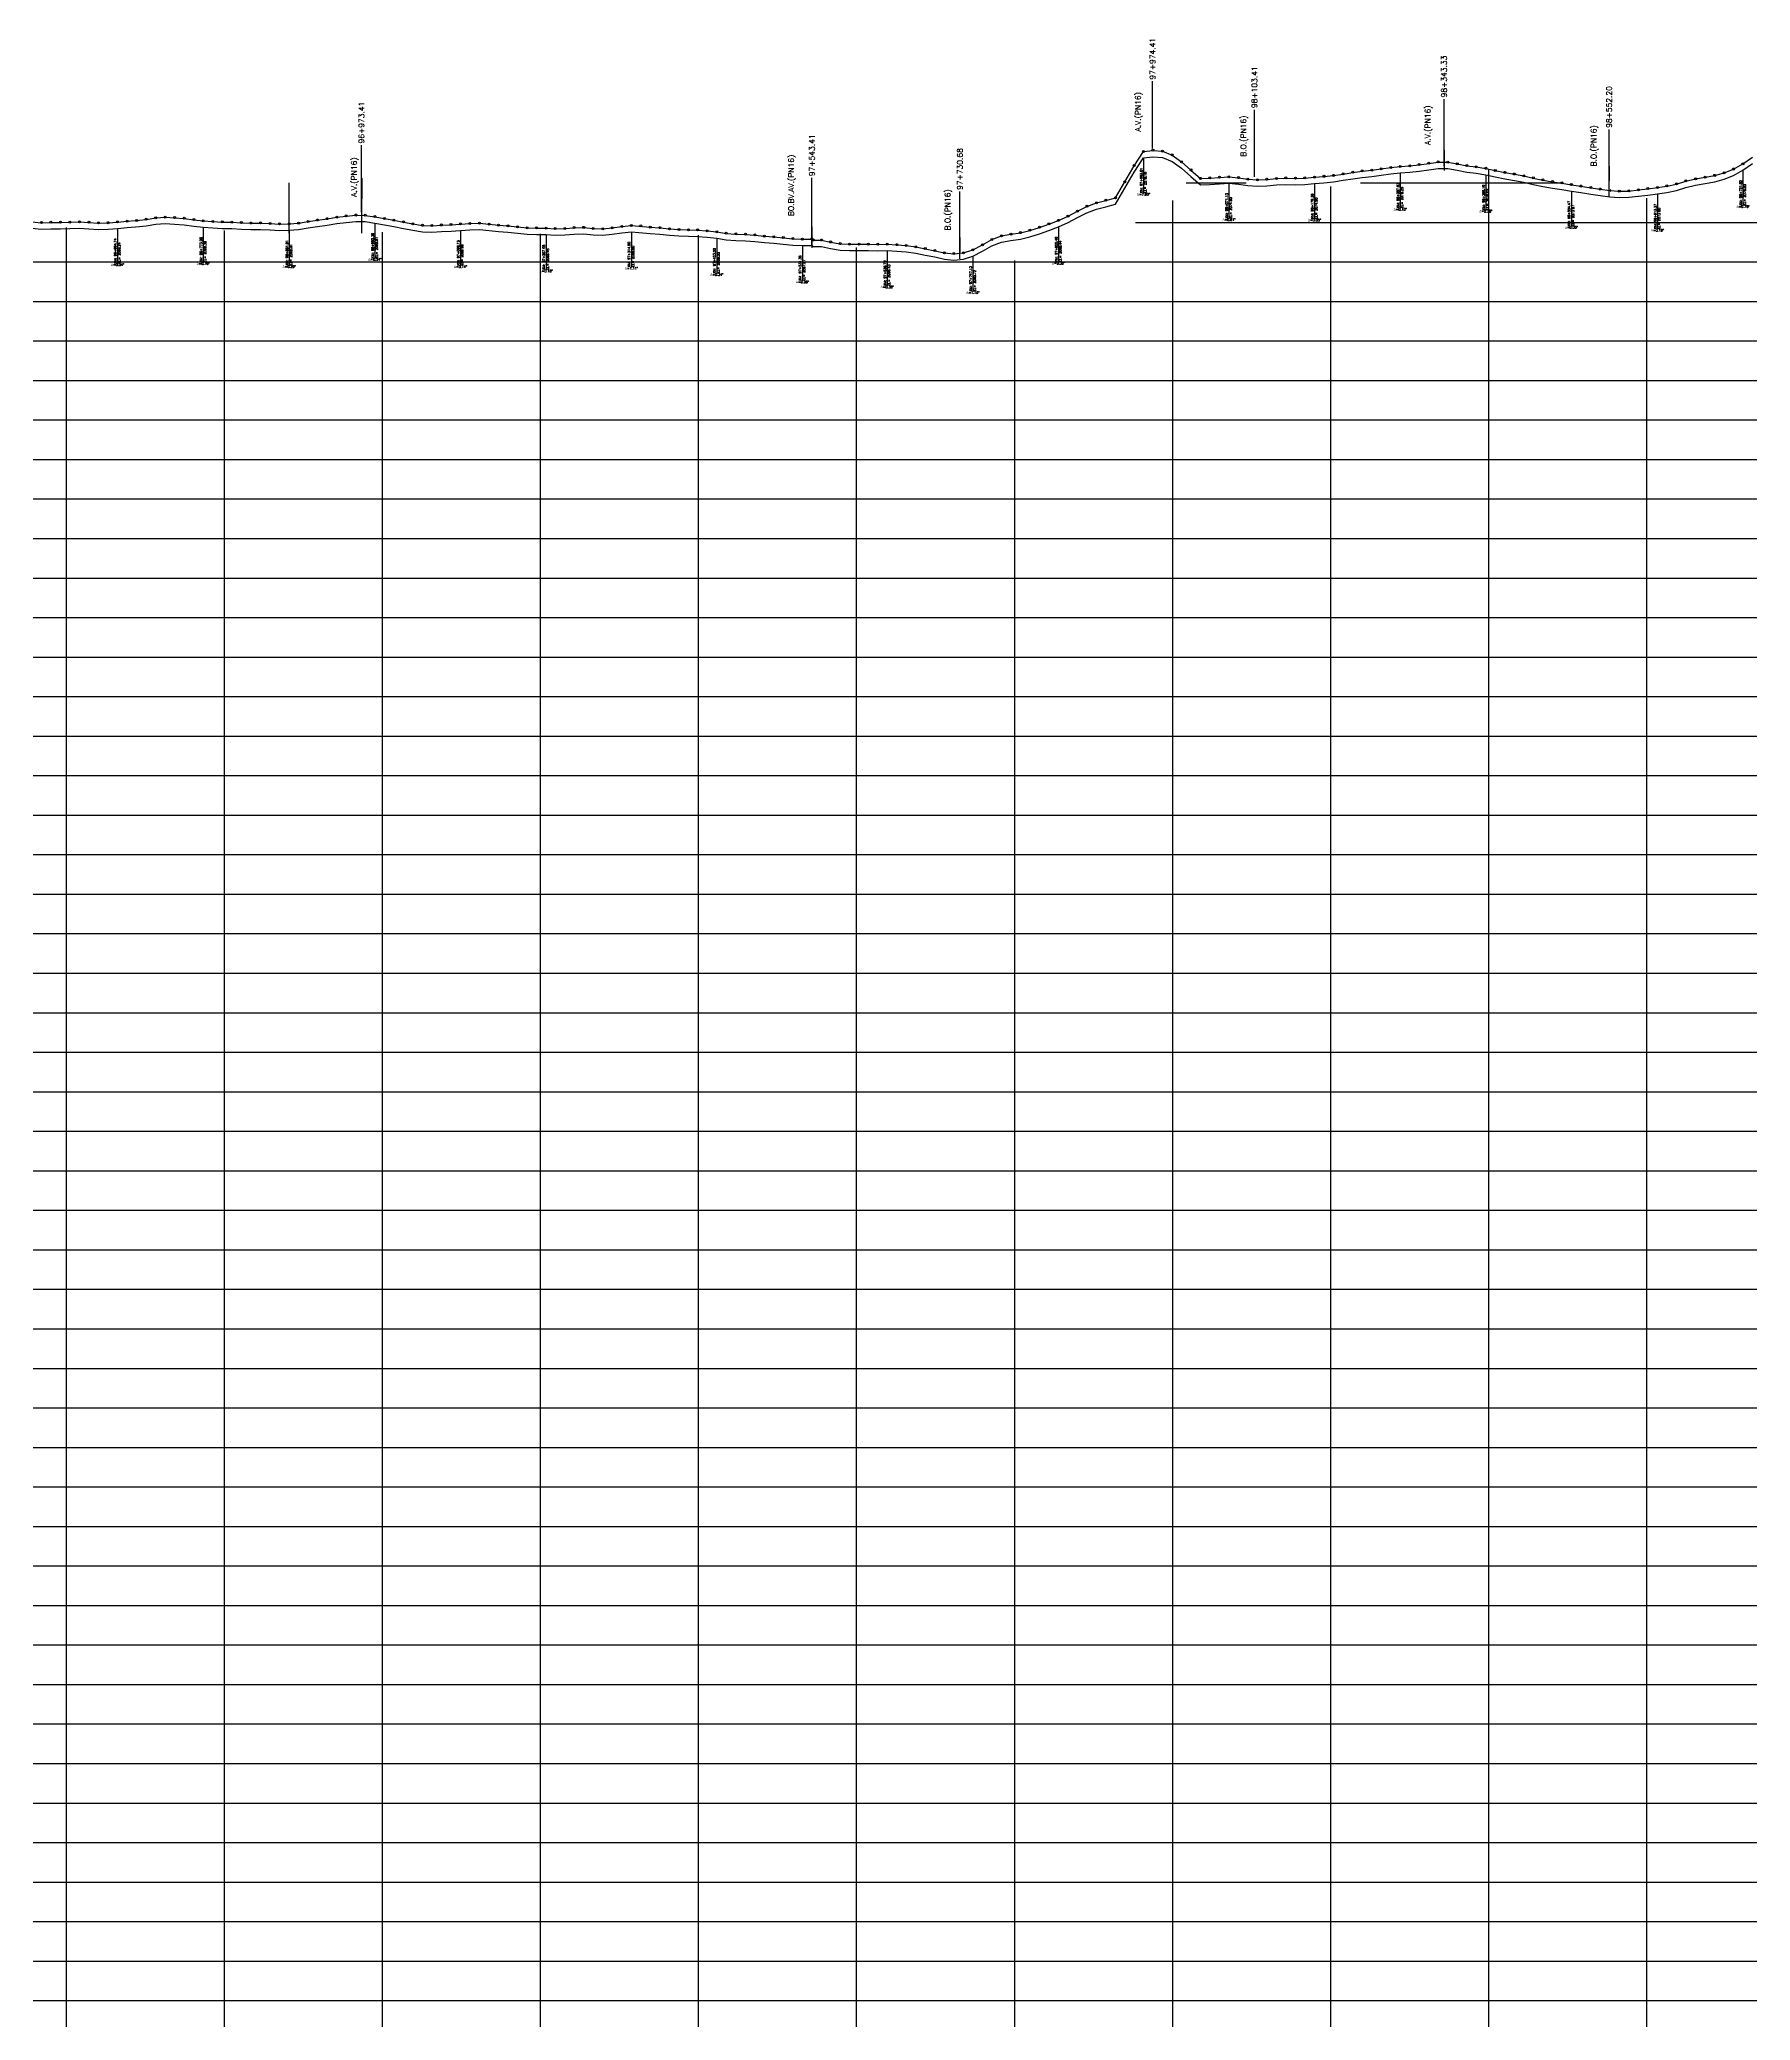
# Model space of a CAD drawing. Header units: metres. Extents: x 575895 to 634487, y 3214622 to 3222739.
# Drawn here: x 598169 to 600334, y 3217161 to 3219667 of the extents above; entities that cross this region are included whole.
import ezdxf

# ---------------------------------------------------------------- set-up
doc = ezdxf.new("R2010")
doc.units = ezdxf.units.M
for name, color, linetype in [('1405-05-17--km 168+000-END', 192, 'Continuous'), ('1405-05-17--km 74+000-133+000', 150, 'Continuous'), ('C-ROAD-PROF-GRID-MAJR', 8, 'Continuous'), ('C-ROAD-PROF-LABL', 92, 'Continuous'), ('C-ROAD-PROF-STAN-GEOM', 11, 'Continuous'), ('TXT', 2, 'Continuous'), ('V-NODE', 1, 'Continuous')]:
    doc.layers.add(name, color=color, linetype=linetype)
doc.styles.add('RD', font='ROMAND.SHX', dxfattribs={"height": 3.5})
doc.styles.get("Standard").update_dxf_attribs({"font": 'romanc.shx', "height": 2})

msp = doc.modelspace()

# ---------------------------------------------------------------- linework, layer by layer
at = {"layer": '1405-05-17--km 168+000-END', "flags": 128}
for points in [[(598484.8, 3219421.9), (598484.8, 3219485.6)], [(598576.6, 3219421.9), (598576.6, 3219485.6)]]:
    msp.add_lwpolyline(points, dxfattribs=at)
at = {"layer": '1405-05-17--km 74+000-133+000', "color": 150, "linetype": 'Continuous', "lineweight": -3, "ltscale": 2, "flags": 128}
for points in [[(598159.3, 3219436.2), (598171.3, 3219435.2), (598183.3, 3219435.6), (598195.4, 3219435.7), (598207.4, 3219435.8), (598219.5, 3219436.2), (598231.5, 3219435.7), (598243.5, 3219434.8), (598255.6, 3219435.1), (598267.6, 3219436.1), (598279.7, 3219437.2), (598295.4, 3219438.4), (598303.8, 3219439.5), (598315.9, 3219441.3), (598327.8, 3219442.2), (598339.9, 3219441.6), (598352, 3219440.8), (598364.1, 3219439), (598376.1, 3219437.6), (598388.2, 3219436.6), (598400.2, 3219436.1), (598412.2, 3219435.8), (598424.3, 3219435.2), (598436.3, 3219434.7), (598448.4, 3219434.8), (598460.6, 3219434.2), (598472.6, 3219433.6), (598484.8, 3219433.8), (598496.8, 3219434.6), (598508.8, 3219436.6), (598520.8, 3219438.5), (598533, 3219440.2), (598545, 3219442.1), (598557, 3219443.7), (598569.1, 3219444.8), (598581.1, 3219444.6), (598593.2, 3219442.8), (598605.3, 3219440.5), (598617.3, 3219438.3), (598629.4, 3219436.1), (598641.4, 3219433.7), (598653.4, 3219431.8), (598665.4, 3219431.4), (598677.4, 3219432.2), (598689.6, 3219432.7), (598701.6, 3219433.6), (598713.5, 3219434.2), (598725.7, 3219434.6), (598737.8, 3219433.3), (598749.7, 3219432.1), (598761.7, 3219431.2), (598773.7, 3219429.9), (598785.9, 3219428.7), (598797.8, 3219428.5), (598809.9, 3219428.2), (598821.4, 3219427.6), (598833.5, 3219427.9), (598845.4, 3219428.9), (598857.5, 3219429.2), (598869.5, 3219427.9), (598881.6, 3219427.5), (598893.7, 3219428.6), (598905.7, 3219430.4), (598917.8, 3219431.7), (598927.2, 3219430.8), (598941.8, 3219429.6), (598953.9, 3219428.8), (598966, 3219427.4), (598978.1, 3219426.5), (598990, 3219426.2), (599001.7, 3219426), (599013.8, 3219424.9), (599025.9, 3219423.7), (599037.9, 3219421.8), (599049.9, 3219420.9), (599062.1, 3219420.5), (599074.1, 3219419.6), (599086.1, 3219418.2), (599098.1, 3219417.2), (599110.1, 3219416.3), (599122.2, 3219415), (599134.2, 3219414.4), (599146.3, 3219414.6), (599148.3, 3219413.2), (599158.4, 3219413.2), (599170, 3219410.7), (599182, 3219408.6), (599194, 3219408), (599206.1, 3219408), (599217.7, 3219408), (599229.6, 3219407.9), (599241.6, 3219408), (599253.7, 3219407.3), (599265.7, 3219406.3), (599277.8, 3219404.7), (599289.8, 3219402.4), (599301.9, 3219399.9), (599313.9, 3219397.1), (599325.9, 3219396), (599338, 3219397.1), (599350, 3219400.9), (599362, 3219407.1), (599374, 3219413.9), (599386.1, 3219418.6), (599398.2, 3219420.7), (599410.2, 3219422.5), (599422.2, 3219425.5), (599434.3, 3219429.4), (599446.3, 3219433.6), (599458.3, 3219438.1), (599470.4, 3219443.4), (599482.3, 3219449.7), (599494.4, 3219455.9), (599506.4, 3219460.3), (599518.4, 3219463.5), (599530.4, 3219466.7), (599542.2, 3219486.9), (599554, 3219507.3), (599565.9, 3219525.3), (599577.9, 3219526.8), (599590, 3219525.7), (599602.1, 3219520.8), (599614.1, 3219512.1), (599626, 3219501.9), (599638, 3219491.2), (599649.9, 3219491.8), (599662, 3219492.6), (599674, 3219493.2), (599686, 3219492.1), (599698, 3219490.2), (599710.1, 3219489.5), (599722.1, 3219490), (599734.2, 3219491.1), (599746.1, 3219491.8), (599758.1, 3219491.4), (599770.2, 3219491.7), (599782.2, 3219492.7), (599794.3, 3219493.8), (599806.3, 3219495), (599818.6, 3219496.9), (599830.7, 3219498.9), (599842.6, 3219500.6), (599854.7, 3219501.7), (599866.7, 3219503.3), (599878.8, 3219505), (599890.8, 3219506.2), (599902.8, 3219507.2), (599914.9, 3219508.7), (599926.8, 3219510.3), (599938.9, 3219512), (599951, 3219511.7), (599963, 3219509.6), (599975.1, 3219507.4), (599987, 3219505.9), (599999, 3219503.9), (600011.1, 3219501.3), (600023.1, 3219498.8), (600035.2, 3219496.7), (600047.3, 3219494.4), (600059.2, 3219491.8), (600071.3, 3219489.2), (600083.3, 3219487.1), (600095.3, 3219485.4), (600107.3, 3219483.4), (600119.4, 3219481.5), (600131.8, 3219479.6), (600143.9, 3219477.7), (600155.9, 3219476), (600168, 3219475.1), (600179.9, 3219475.4), (600192.2, 3219476.7), (600204.2, 3219478.2), (600216.2, 3219479.7), (600228.3, 3219481.6), (600240.3, 3219484.2), (600252.3, 3219488), (600264.6, 3219490.7), (600276.5, 3219492.8), (600288.7, 3219495), (600300.6, 3219498.2), (600312.5, 3219503), (600324.5, 3219509.7), (600336.6, 3219518.1)], [(598159.3, 3219428.2), (598171.3, 3219427.2), (598183.3, 3219427.6), (598195.4, 3219427.7), (598207.4, 3219427.8), (598219.5, 3219428.2), (598231.5, 3219427.7), (598243.5, 3219426.8), (598255.6, 3219427.1), (598267.6, 3219428.1), (598279.7, 3219429.2), (598295.4, 3219430.4), (598303.8, 3219431.5), (598315.9, 3219433.3), (598327.8, 3219434.2), (598339.9, 3219433.6), (598352, 3219432.8), (598364.1, 3219431), (598376.1, 3219429.6), (598388.2, 3219428.6), (598400.2, 3219428.1), (598412.2, 3219427.8), (598424.3, 3219427.2), (598436.3, 3219426.7), (598448.4, 3219426.8), (598460.6, 3219426.2), (598472.6, 3219425.6), (598484.8, 3219425.8), (598496.8, 3219426.6), (598508.8, 3219428.6), (598520.8, 3219430.5), (598533, 3219432.2), (598545, 3219434.1), (598557, 3219435.7), (598569.1, 3219436.8), (598581.1, 3219436.6), (598593.2, 3219434.8), (598605.3, 3219432.5), (598617.3, 3219430.3), (598629.4, 3219428.1), (598641.4, 3219425.7), (598653.4, 3219423.8), (598665.4, 3219423.4), (598677.4, 3219424.2), (598689.6, 3219424.7), (598701.6, 3219425.6), (598713.5, 3219426.2), (598725.7, 3219426.6), (598737.8, 3219425.3), (598749.7, 3219424.1), (598761.7, 3219423.2), (598773.7, 3219421.9), (598785.9, 3219420.7), (598797.8, 3219420.5), (598809.9, 3219420.2), (598821.4, 3219419.6), (598833.5, 3219419.9), (598845.4, 3219420.9), (598857.5, 3219421.2), (598869.5, 3219419.9), (598881.6, 3219419.5), (598893.7, 3219420.6), (598905.7, 3219422.4), (598917.8, 3219423.7), (598927.2, 3219422.8), (598941.8, 3219421.6), (598953.9, 3219420.8), (598966, 3219419.4), (598978.1, 3219418.5), (598990, 3219418.2), (599001.7, 3219418), (599013.8, 3219416.9), (599025.9, 3219415.7), (599037.9, 3219413.8), (599049.9, 3219412.9), (599062.1, 3219412.5), (599074.1, 3219411.6), (599086.1, 3219410.2), (599098.1, 3219409.2), (599110.1, 3219408.3), (599122.2, 3219407), (599134.2, 3219406.4), (599146.3, 3219406.6), (599148.3, 3219405.2), (599158.4, 3219405.2), (599170, 3219402.7), (599182, 3219400.6), (599194, 3219400), (599206.1, 3219400), (599217.7, 3219400), (599229.6, 3219399.9), (599241.6, 3219400), (599253.7, 3219399.3), (599265.7, 3219398.3), (599277.8, 3219396.7), (599289.8, 3219394.4), (599301.9, 3219391.9), (599313.9, 3219389.1), (599325.9, 3219388), (599338, 3219389.1), (599350, 3219392.9), (599362, 3219399.1), (599374, 3219405.9), (599386.1, 3219410.6), (599398.2, 3219412.7), (599410.2, 3219414.5), (599422.2, 3219417.5), (599434.3, 3219421.4), (599446.3, 3219425.6), (599458.3, 3219430.1), (599470.4, 3219435.4), (599482.3, 3219441.7), (599494.4, 3219447.9), (599506.4, 3219452.3), (599518.4, 3219455.5), (599530.4, 3219458.7), (599542.2, 3219478.9), (599554, 3219499.3), (599565.9, 3219517.3), (599577.9, 3219518.8), (599590, 3219517.7), (599602.1, 3219512.8), (599614.1, 3219504.1), (599626, 3219493.9), (599638, 3219483.2), (599649.9, 3219483.8), (599662, 3219484.6), (599674, 3219485.2), (599686, 3219484.1), (599698, 3219482.2), (599710.1, 3219481.5), (599722.1, 3219482), (599734.2, 3219483.1), (599746.1, 3219483.8), (599758.1, 3219483.4), (599770.2, 3219483.7), (599782.2, 3219484.7), (599794.3, 3219485.8), (599806.3, 3219487), (599818.6, 3219488.9), (599830.7, 3219490.9), (599842.6, 3219492.6), (599854.7, 3219493.7), (599866.7, 3219495.3), (599878.8, 3219497), (599890.8, 3219498.2), (599902.8, 3219499.2), (599914.9, 3219500.7), (599926.8, 3219502.3), (599938.9, 3219504), (599951, 3219503.7), (599963, 3219501.6), (599975.1, 3219499.4), (599987, 3219497.9), (599999, 3219495.9), (600011.1, 3219493.3), (600023.1, 3219490.8), (600035.2, 3219488.7), (600047.3, 3219486.4), (600059.2, 3219483.8), (600071.3, 3219481.2), (600083.3, 3219479.1), (600095.3, 3219477.4), (600107.3, 3219475.4), (600119.4, 3219473.5), (600131.8, 3219471.6), (600143.9, 3219469.7), (600155.9, 3219468), (600168, 3219467.1), (600179.9, 3219467.4), (600192.2, 3219468.7), (600204.2, 3219470.2), (600216.2, 3219471.7), (600228.3, 3219473.6), (600240.3, 3219476.2), (600252.3, 3219480), (600264.6, 3219482.7), (600276.5, 3219484.8), (600288.7, 3219487), (600300.6, 3219490.2), (600312.5, 3219495), (600324.5, 3219501.7), (600336.6, 3219510.1)]]:
    msp.add_lwpolyline(points, dxfattribs=at)
at = {"layer": 'C-ROAD-PROF-GRID-MAJR', "color": 8, "linetype": 'Continuous', "lineweight": -3, "ltscale": 0.6}
for p, q in [((600002.9, 3215235.7), (600002.9, 3219503)), ((599620.1, 3219485.7), (599695.7, 3219485.7)), ((599802.9, 3215235.7), (599802.9, 3219481.2)), ((599840.6, 3219485.7), (600097.3, 3219485.7)), ((599602.9, 3215235.7), (599602.9, 3219463.2)), ((600202.9, 3215235.7), (600202.9, 3219466.2)), ((598202.9, 3215235.7), (598202.9, 3219429.2)), ((598402.9, 3215235.7), (598402.9, 3219425.4)), ((598602.9, 3215235.7), (598602.9, 3219423.4)), ((598802.9, 3215235.7), (598802.9, 3219421.4)), ((599555.9, 3219435.7), (616765.9, 3219435.7)), ((599002.9, 3215235.7), (599002.9, 3219419.4)), ((599202.9, 3215235.7), (599202.9, 3219404)), ((596136.1, 3219385.7), (616876.1, 3219385.7)), ((599402.9, 3215235.7), (599402.9, 3219387.4)), ((595665.8, 3219335.7), (617001.9, 3219335.7)), ((594931.4, 3219285.7), (617147.7, 3219285.7)), ((593817.7, 3219235.7), (617293.5, 3219235.7)), ((591896.1, 3219185.7), (617482.5, 3219185.7)), ((591290.9, 3219135.7), (617560.3, 3219135.7)), ((590703, 3219085.7), (617621.2, 3219085.7)), ((590345.8, 3219035.7), (617842.5, 3219035.7)), ((589932, 3218985.7), (617876.7, 3218985.7)), ((589649.5, 3218935.7), (617910.8, 3218935.7)), ((589229.7, 3218885.7), (634202.9, 3218885.7)), ((588839, 3218835.7), (634202.9, 3218835.7)), ((588788.5, 3218785.7), (634202.9, 3218785.7)), ((588574.1, 3218735.7), (634202.9, 3218735.7)), ((587846.2, 3218685.7), (634202.9, 3218685.7)), ((587471.4, 3218635.7), (634202.9, 3218635.7)), ((587402.3, 3218585.7), (634202.9, 3218585.7)), ((586879.5, 3218535.7), (634202.9, 3218535.7)), ((586834, 3218485.7), (634202.9, 3218485.7)), ((586802.6, 3218435.7), (634202.9, 3218435.7)), ((586657.4, 3218385.7), (634202.9, 3218385.7)), ((586394.3, 3218335.7), (634202.9, 3218335.7)), ((586104.8, 3218285.7), (634202.9, 3218285.7)), ((585771.4, 3218235.7), (634202.9, 3218235.7)), ((585413.8, 3218185.7), (634202.9, 3218185.7)), ((583461.1, 3218135.7), (634202.9, 3218135.7)), ((583425.8, 3218085.7), (634202.9, 3218085.7)), ((583390.7, 3218035.7), (634202.9, 3218035.7)), ((583124, 3217985.7), (634202.9, 3217985.7)), ((581945.1, 3217935.7), (634202.9, 3217935.7)), ((581633, 3217885.7), (634202.9, 3217885.7)), ((581370.7, 3217835.7), (634202.9, 3217835.7)), ((580454.3, 3217785.7), (634202.9, 3217785.7)), ((579879.4, 3217735.7), (634202.9, 3217735.7)), ((579207.9, 3217685.7), (634202.9, 3217685.7)), ((578887.7, 3217635.7), (634202.9, 3217635.7)), ((578337, 3217585.7), (634202.9, 3217585.7)), ((577365.6, 3217535.7), (634202.9, 3217535.7)), ((577266.7, 3217485.7), (634202.9, 3217485.7)), ((576892.4, 3217435.7), (634202.9, 3217435.7)), ((576738.6, 3217385.7), (634202.9, 3217385.7)), ((576102.9, 3217335.7), (634202.9, 3217335.7)), ((576102.9, 3217285.7), (634202.9, 3217285.7)), ((576102.9, 3217235.7), (634202.9, 3217235.7)), ((576102.9, 3217185.7), (634202.9, 3217185.7))]:
    msp.add_line(p, q, dxfattribs=at)
at = {"layer": 'C-ROAD-PROF-LABL', "color": 92, "linetype": 'Continuous', "lineweight": -3}
for p, q in [((599577.3, 3219529.2), (599577.3, 3219614.2)), ((599706.3, 3219493.2), (599706.3, 3219578.2)), ((599946.2, 3219506.7), (599946.2, 3219591.7)), ((600155.1, 3219468.2), (600155.1, 3219553.2)), ((598576.3, 3219448.5), (598576.3, 3219533.5)), ((599146.3, 3219407.1), (599146.3, 3219492.1)), ((599333.5, 3219389.7), (599333.5, 3219474.7))]:
    msp.add_line(p, q, dxfattribs=at)
at = {"layer": 'C-ROAD-PROF-STAN-GEOM', "color": 11, "linetype": 'Continuous', "lineweight": -3}
for p, q in [((599565.9, 3219517.3), (599565.9, 3219472.3)), ((599890.8, 3219498.2), (599890.8, 3219453.2)), ((600324.5, 3219501.7), (600324.5, 3219456.7)), ((599674, 3219485.2), (599674, 3219440.2)), ((599782.2, 3219484.7), (599782.2, 3219439.7)), ((599999, 3219495.9), (599999, 3219450.9)), ((600107.3, 3219475.4), (600107.3, 3219430.4)), ((600216.2, 3219471.7), (600216.2, 3219426.7)), ((598267.6, 3219428.1), (598267.6, 3219383.1)), ((598376.1, 3219429.6), (598376.1, 3219384.6)), ((598484.8, 3219425.8), (598484.8, 3219380.8)), ((598593.2, 3219434.8), (598593.2, 3219389.8)), ((598701.6, 3219425.6), (598701.6, 3219380.6)), ((598917.8, 3219423.7), (598917.8, 3219378.7)), ((599458.3, 3219430.1), (599458.3, 3219385.1)), ((598809.9, 3219420.2), (598809.9, 3219375.2)), ((599025.9, 3219415.7), (599025.9, 3219370.7)), ((599134.2, 3219406.4), (599134.2, 3219361.4)), ((599241.6, 3219400), (599241.6, 3219355)), ((599350, 3219392.9), (599350, 3219347.9))]:
    msp.add_line(p, q, dxfattribs=at)
at = {"layer": 'TXT', "color": 2, "linetype": 'Continuous', "lineweight": -3}
for p, q in [((599946.2, 3219527.2), (599946.2, 3219501.3)), ((600155.1, 3219507), (600155.1, 3219488.5)), ((598576.9, 3219491.6), (598576.9, 3219465.7)), ((599333.5, 3219416.4), (599333.5, 3219397.9))]:
    msp.add_line(p, q, dxfattribs=at)
msp.add_lwpolyline([(599146.3, 3219429.9), (599146.3, 3219403.6)], dxfattribs=at)
at = {"layer": 'V-NODE', "lineweight": -2}
for p, q in [((599565.9, 3219525.5), (599565.9, 3219525.5)), ((599577.9, 3219527), (599577.9, 3219527)), ((599590, 3219525.9), (599590, 3219525.9)), ((599554, 3219507.5), (599554, 3219507.5)), ((599602.1, 3219521), (599602.1, 3219521)), ((599614.1, 3219512.3), (599614.1, 3219512.3)), ((599626, 3219502.1), (599626, 3219502.1)), ((599818.6, 3219497.1), (599818.6, 3219497.1)), ((599830.7, 3219499.1), (599830.7, 3219499.1)), ((599842.6, 3219500.8), (599842.6, 3219500.8)), ((599854.7, 3219501.9), (599854.7, 3219501.9)), ((599866.7, 3219503.5), (599866.7, 3219503.5)), ((599878.8, 3219505.2), (599878.8, 3219505.2)), ((599890.8, 3219506.4), (599890.8, 3219506.4)), ((599902.8, 3219507.4), (599902.8, 3219507.4)), ((599914.9, 3219508.9), (599914.9, 3219508.9)), ((599926.8, 3219510.5), (599926.8, 3219510.5)), ((599938.9, 3219512.2), (599938.9, 3219512.2)), ((599951, 3219511.9), (599951, 3219511.9)), ((599963, 3219509.8), (599963, 3219509.8)), ((599975.1, 3219507.6), (599975.1, 3219507.6)), ((599987, 3219506.1), (599987, 3219506.1)), ((599999, 3219504.1), (599999, 3219504.1)), ((600011.1, 3219501.5), (600011.1, 3219501.5)), ((600023.1, 3219499), (600023.1, 3219499)), ((600035.2, 3219496.9), (600035.2, 3219496.9)), ((600300.6, 3219498.4), (600300.6, 3219498.4)), ((600312.5, 3219503.2), (600312.5, 3219503.2)), ((600324.5, 3219509.9), (600324.5, 3219509.9)), ((599542.2, 3219487.1), (599542.2, 3219487.1)), ((599638, 3219491.4), (599638, 3219491.4)), ((599649.9, 3219492), (599649.9, 3219492)), ((599662, 3219492.8), (599662, 3219492.8)), ((599674, 3219493.4), (599674, 3219493.4)), ((599686, 3219492.3), (599686, 3219492.3)), ((599698, 3219490.4), (599698, 3219490.4)), ((599710.1, 3219489.7), (599710.1, 3219489.7)), ((599722.1, 3219490.2), (599722.1, 3219490.2)), ((599734.2, 3219491.3), (599734.2, 3219491.3)), ((599746.1, 3219492), (599746.1, 3219492)), ((599758.1, 3219491.6), (599758.1, 3219491.6)), ((599770.2, 3219491.9), (599770.2, 3219491.9)), ((599782.2, 3219492.9), (599782.2, 3219492.9)), ((599794.3, 3219494), (599794.3, 3219494)), ((599806.3, 3219495.2), (599806.3, 3219495.2)), ((600047.3, 3219494.6), (600047.3, 3219494.6)), ((600059.2, 3219492), (600059.2, 3219492)), ((600071.3, 3219489.4), (600071.3, 3219489.4)), ((600083.3, 3219487.3), (600083.3, 3219487.3)), ((600095.3, 3219485.6), (600095.3, 3219485.6)), ((600107.3, 3219483.6), (600107.3, 3219483.6)), ((600119.4, 3219481.7), (600119.4, 3219481.7)), ((600131.8, 3219479.8), (600131.8, 3219479.8)), ((600143.9, 3219477.9), (600143.9, 3219477.9)), ((600155.9, 3219476.2), (600155.9, 3219476.2)), ((600168, 3219475.3), (600168, 3219475.3)), ((600179.9, 3219475.6), (600179.9, 3219475.6)), ((600192.2, 3219476.9), (600192.2, 3219476.9)), ((600204.2, 3219478.4), (600204.2, 3219478.4)), ((600216.2, 3219479.9), (600216.2, 3219479.9)), ((600228.3, 3219481.8), (600228.3, 3219481.8)), ((600240.3, 3219484.4), (600240.3, 3219484.4)), ((600252.3, 3219488.2), (600252.3, 3219488.2)), ((600264.6, 3219490.9), (600264.6, 3219490.9)), ((600276.5, 3219493), (600276.5, 3219493)), ((600288.7, 3219495.2), (600288.7, 3219495.2)), ((599482.3, 3219449.9), (599482.3, 3219449.9)), ((599494.4, 3219456.1), (599494.4, 3219456.1)), ((599506.4, 3219460.5), (599506.4, 3219460.5)), ((599518.4, 3219463.7), (599518.4, 3219463.7)), ((599530.4, 3219466.9), (599530.4, 3219466.9)), ((598171.3, 3219435.4), (598171.3, 3219435.4)), ((598183.3, 3219435.8), (598183.3, 3219435.8)), ((598195.4, 3219435.9), (598195.4, 3219435.9)), ((598207.4, 3219436), (598207.4, 3219436)), ((598219.5, 3219436.4), (598219.5, 3219436.4)), ((598231.5, 3219435.9), (598231.5, 3219435.9)), ((598243.5, 3219435), (598243.5, 3219435)), ((598255.6, 3219435.3), (598255.6, 3219435.3)), ((598267.6, 3219436.3), (598267.6, 3219436.3)), ((598279.7, 3219437.4), (598279.7, 3219437.4)), ((598291.8, 3219438.2), (598291.8, 3219438.2)), ((598303.8, 3219439.7), (598303.8, 3219439.7)), ((598315.9, 3219441.5), (598315.9, 3219441.5)), ((598327.8, 3219442.4), (598327.8, 3219442.4)), ((598339.9, 3219441.8), (598339.9, 3219441.8)), ((598352, 3219441), (598352, 3219441)), ((598364.1, 3219439.2), (598364.1, 3219439.2)), ((598376.1, 3219437.8), (598376.1, 3219437.8)), ((598388.2, 3219436.8), (598388.2, 3219436.8)), ((598400.2, 3219436.3), (598400.2, 3219436.3)), ((598412.2, 3219436), (598412.2, 3219436)), ((598424.3, 3219435.4), (598424.3, 3219435.4)), ((598436.3, 3219434.9), (598436.3, 3219434.9)), ((598448.4, 3219435), (598448.4, 3219435)), ((598460.6, 3219434.4), (598460.6, 3219434.4)), ((598472.6, 3219433.8), (598472.6, 3219433.8)), ((598484.8, 3219434), (598484.8, 3219434)), ((598496.8, 3219434.8), (598496.8, 3219434.8)), ((598508.8, 3219436.8), (598508.8, 3219436.8)), ((598520.8, 3219438.7), (598520.8, 3219438.7)), ((598533, 3219440.4), (598533, 3219440.4)), ((598545, 3219442.3), (598545, 3219442.3)), ((598557, 3219443.9), (598557, 3219443.9)), ((598569.1, 3219445), (598569.1, 3219445)), ((598581.1, 3219444.8), (598581.1, 3219444.8)), ((598593.2, 3219443), (598593.2, 3219443)), ((598605.3, 3219440.7), (598605.3, 3219440.7)), ((598617.3, 3219438.5), (598617.3, 3219438.5)), ((598629.4, 3219436.3), (598629.4, 3219436.3)), ((598641.4, 3219433.9), (598641.4, 3219433.9)), ((598653.4, 3219432), (598653.4, 3219432)), ((598665.4, 3219431.6), (598665.4, 3219431.6)), ((598677.4, 3219432.4), (598677.4, 3219432.4)), ((598689.6, 3219432.9), (598689.6, 3219432.9)), ((598701.6, 3219433.8), (598701.6, 3219433.8)), ((598713.5, 3219434.4), (598713.5, 3219434.4)), ((598725.7, 3219434.8), (598725.7, 3219434.8)), ((598737.8, 3219433.5), (598737.8, 3219433.5)), ((598749.7, 3219432.3), (598749.7, 3219432.3)), ((598761.7, 3219431.4), (598761.7, 3219431.4)), ((598773.7, 3219430.1), (598773.7, 3219430.1)), ((598785.9, 3219428.9), (598785.9, 3219428.9)), ((598797.8, 3219428.7), (598797.8, 3219428.7)), ((598809.9, 3219428.4), (598809.9, 3219428.4)), ((598821.4, 3219427.8), (598821.4, 3219427.8)), ((598833.5, 3219428.1), (598833.5, 3219428.1)), ((598845.4, 3219429.1), (598845.4, 3219429.1)), ((598857.5, 3219429.4), (598857.5, 3219429.4)), ((598869.5, 3219428.1), (598869.5, 3219428.1)), ((598881.6, 3219427.7), (598881.6, 3219427.7)), ((598893.7, 3219428.8), (598893.7, 3219428.8)), ((598905.7, 3219430.6), (598905.7, 3219430.6)), ((598917.8, 3219431.9), (598917.8, 3219431.9)), ((598929.8, 3219431.3), (598929.8, 3219431.3)), ((598941.8, 3219429.8), (598941.8, 3219429.8)), ((598953.9, 3219429), (598953.9, 3219429)), ((598966, 3219427.6), (598966, 3219427.6)), ((598978.1, 3219426.7), (598978.1, 3219426.7)), ((598990, 3219426.4), (598990, 3219426.4)), ((599001.7, 3219426.2), (599001.7, 3219426.2)), ((599013.8, 3219425.1), (599013.8, 3219425.1)), ((599025.9, 3219423.9), (599025.9, 3219423.9)), ((599037.9, 3219422), (599037.9, 3219422)), ((599410.2, 3219422.7), (599410.2, 3219422.7)), ((599422.2, 3219425.7), (599422.2, 3219425.7)), ((599434.3, 3219429.6), (599434.3, 3219429.6)), ((599446.3, 3219433.8), (599446.3, 3219433.8)), ((599458.3, 3219438.3), (599458.3, 3219438.3)), ((599470.4, 3219443.6), (599470.4, 3219443.6)), ((599049.9, 3219421.1), (599049.9, 3219421.1)), ((599062.1, 3219420.7), (599062.1, 3219420.7)), ((599074.1, 3219419.8), (599074.1, 3219419.8)), ((599086.1, 3219418.4), (599086.1, 3219418.4)), ((599098.1, 3219417.4), (599098.1, 3219417.4)), ((599110.1, 3219416.5), (599110.1, 3219416.5)), ((599122.2, 3219415.2), (599122.2, 3219415.2)), ((599134.2, 3219414.6), (599134.2, 3219414.6)), ((599146.3, 3219414.8), (599146.3, 3219414.8)), ((599148.3, 3219413.4), (599148.3, 3219413.4)), ((599158.4, 3219413.4), (599158.4, 3219413.4)), ((599170, 3219410.9), (599170, 3219410.9)), ((599182, 3219408.8), (599182, 3219408.8)), ((599194, 3219408.2), (599194, 3219408.2)), ((599206.1, 3219408.2), (599206.1, 3219408.2)), ((599217.7, 3219408.2), (599217.7, 3219408.2)), ((599229.6, 3219408.1), (599229.6, 3219408.1)), ((599241.6, 3219408.2), (599241.6, 3219408.2)), ((599253.7, 3219407.5), (599253.7, 3219407.5)), ((599265.7, 3219406.5), (599265.7, 3219406.5)), ((599277.8, 3219404.9), (599277.8, 3219404.9)), ((599289.8, 3219402.6), (599289.8, 3219402.6)), ((599301.9, 3219400.1), (599301.9, 3219400.1)), ((599313.9, 3219397.3), (599313.9, 3219397.3)), ((599325.9, 3219396.2), (599325.9, 3219396.2)), ((599338, 3219397.3), (599338, 3219397.3)), ((599350, 3219401.1), (599350, 3219401.1)), ((599362, 3219407.3), (599362, 3219407.3)), ((599374, 3219414.1), (599374, 3219414.1)), ((599386.1, 3219418.8), (599386.1, 3219418.8)), ((599398.2, 3219420.9), (599398.2, 3219420.9))]:
    msp.add_line(p, q, dxfattribs=at)
for centre in [(599565.9, 3219525.5), (599577.9, 3219527), (599590, 3219525.9), (599602.1, 3219521), (599554, 3219507.5), (599614.1, 3219512.3), (599626, 3219502.1), (599806.3, 3219495.2), (599818.6, 3219497.1), (599830.7, 3219499.1), (599842.6, 3219500.8), (599854.7, 3219501.9), (599866.7, 3219503.5), (599878.8, 3219505.2), (599890.8, 3219506.4), (599902.8, 3219507.4), (599914.9, 3219508.9), (599926.8, 3219510.5), (599938.9, 3219512.2), (599951, 3219511.9), (599963, 3219509.8), (599975.1, 3219507.6), (599987, 3219506.1), (599999, 3219504.1), (600011.1, 3219501.5), (600023.1, 3219499), (600035.2, 3219496.9), (600288.7, 3219495.2), (600300.6, 3219498.4), (600312.5, 3219503.2), (600324.5, 3219509.9), (599542.2, 3219487.1), (599638, 3219491.4), (599649.9, 3219492), (599662, 3219492.8), (599674, 3219493.4), (599686, 3219492.3), (599698, 3219490.4), (599710.1, 3219489.7), (599722.1, 3219490.2), (599734.2, 3219491.3), (599746.1, 3219492), (599758.1, 3219491.6), (599770.2, 3219491.9), (599782.2, 3219492.9), (599794.3, 3219494), (600047.3, 3219494.6), (600059.2, 3219492), (600071.3, 3219489.4), (600083.3, 3219487.3), (600095.3, 3219485.6), (600107.3, 3219483.6), (600119.4, 3219481.7), (600131.8, 3219479.8), (600143.9, 3219477.9), (600155.9, 3219476.2), (600168, 3219475.3), (600179.9, 3219475.6), (600192.2, 3219476.9), (600204.2, 3219478.4), (600216.2, 3219479.9), (600228.3, 3219481.8), (600240.3, 3219484.4), (600252.3, 3219488.2), (600264.6, 3219490.9), (600276.5, 3219493), (599482.3, 3219449.9), (599494.4, 3219456.1), (599506.4, 3219460.5), (599518.4, 3219463.7), (599530.4, 3219466.9), (598171.3, 3219435.4), (598183.3, 3219435.8), (598195.4, 3219435.9), (598207.4, 3219436), (598219.5, 3219436.4), (598231.5, 3219435.9), (598243.5, 3219435), (598255.6, 3219435.3), (598267.6, 3219436.3), (598279.7, 3219437.4), (598291.8, 3219438.2), (598303.8, 3219439.7), (598315.9, 3219441.5), (598327.8, 3219442.4), (598339.9, 3219441.8), (598352, 3219441), (598364.1, 3219439.2), (598376.1, 3219437.8), (598388.2, 3219436.8), (598400.2, 3219436.3), (598412.2, 3219436), (598424.3, 3219435.4), (598436.3, 3219434.9), (598448.4, 3219435), (598460.6, 3219434.4), (598472.6, 3219433.8), (598484.8, 3219434), (598496.8, 3219434.8), (598508.8, 3219436.8), (598520.8, 3219438.7), (598533, 3219440.4), (598545, 3219442.3), (598557, 3219443.9), (598569.1, 3219445), (598581.1, 3219444.8), (598593.2, 3219443), (598605.3, 3219440.7), (598617.3, 3219438.5), (598629.4, 3219436.3), (598641.4, 3219433.9), (598653.4, 3219432), (598665.4, 3219431.6), (598677.4, 3219432.4), (598689.6, 3219432.9), (598701.6, 3219433.8), (598713.5, 3219434.4), (598725.7, 3219434.8), (598737.8, 3219433.5), (598749.7, 3219432.3), (598761.7, 3219431.4), (598773.7, 3219430.1), (598785.9, 3219428.9), (598797.8, 3219428.7), (598809.9, 3219428.4), (598821.4, 3219427.8), (598833.5, 3219428.1), (598845.4, 3219429.1), (598857.5, 3219429.4), (598869.5, 3219428.1), (598881.6, 3219427.7), (598893.7, 3219428.8), (598905.7, 3219430.6), (598917.8, 3219431.9), (598929.8, 3219431.3), (598941.8, 3219429.8), (598953.9, 3219429), (598966, 3219427.6), (598978.1, 3219426.7), (598990, 3219426.4), (599001.7, 3219426.2), (599013.8, 3219425.1), (599025.9, 3219423.9), (599037.9, 3219422), (599049.9, 3219421.1), (599062.1, 3219420.7), (599398.2, 3219420.9), (599410.2, 3219422.7), (599422.2, 3219425.7), (599434.3, 3219429.6), (599446.3, 3219433.8), (599458.3, 3219438.3), (599470.4, 3219443.6), (599074.1, 3219419.8), (599086.1, 3219418.4), (599098.1, 3219417.4), (599110.1, 3219416.5), (599122.2, 3219415.2), (599134.2, 3219414.6), (599146.3, 3219414.8), (599148.3, 3219413.4), (599158.4, 3219413.4), (599170, 3219410.9), (599182, 3219408.8), (599194, 3219408.2), (599206.1, 3219408.2), (599217.7, 3219408.2), (599229.6, 3219408.1), (599241.6, 3219408.2), (599253.7, 3219407.5), (599265.7, 3219406.5), (599277.8, 3219404.9), (599289.8, 3219402.6), (599301.9, 3219400.1), (599313.9, 3219397.3), (599325.9, 3219396.2), (599338, 3219397.3), (599350, 3219401.1), (599362, 3219407.3), (599374, 3219414.1), (599386.1, 3219418.8)]:
    msp.add_circle(centre, 1.25, dxfattribs=at)

# ---------------------------------------------------------------- texts
at = {"layer": 'C-ROAD-PROF-LABL', "color": 2, "linetype": 'Continuous', "lineweight": -3, "char_height": 7, "attachment_point": 4, "rotation": 90}
for s, insert in [('{\\C7;97+974.41}', (599577.3, 3219616.3)), ('{\\C7;98+103.41}', (599706.3, 3219580.3)), ('{\\C7;98+343.33}', (599946.2, 3219593.8)), ('{\\C7;98+552.20}', (600155.1, 3219555.3)), ('{\\C7;96+973.41}', (598576.3, 3219535.6)), ('{\\C7;97+543.41}', (599146.3, 3219494.2)), ('{\\C7;97+730.68}', (599333.5, 3219476.8))]:
    msp.add_mtext(s, dxfattribs=dict(at, insert=insert))
at = {"layer": 'C-ROAD-PROF-STAN-GEOM', "color": 11, "linetype": 'Continuous', "lineweight": -3, "char_height": 3, "attachment_point": 1, "rotation": 90, "style": 'RD'}
for s, insert in [('{\\Fromand.shx|c0;\\C7;KM: 97+963.01}', (599561.5, 3219472.9)), ('{\\Fromand.shx|c0;\\C7;EL= 2078.16}', (599566.5, 3219472.9)), ('{\\Fromand.shx|c0;\\C7;KM: 98+071.13}', (599669.6, 3219440.8)), ('{\\Fromand.shx|c0;\\C7;KM: 98+179.38}', (599777.9, 3219440.3)), ('{\\Fromand.shx|c0;\\C7;KM: 98+287.93}', (599886.4, 3219453.8)), ('{\\Fromand.shx|c0;\\C7;EL= 2076.25}', (599891.4, 3219453.8)), ('{\\Fromand.shx|c0;\\C7;KM: 98+396.19}', (599994.7, 3219451.5)), ('{\\Fromand.shx|c0;\\C7;EL= 2076.02}', (599999.7, 3219451.5)), ('{\\Fromand.shx|c0;\\C7;KM: 98+721.62}', (600320.1, 3219457.3)), ('{\\Fromand.shx|c0;\\C7;EL= 2076.60}', (600325.1, 3219457.3)), ('{\\Fromand.shx|c0;\\C7;EL= 2074.95}', (599674.6, 3219440.8)), ('{\\Fromand.shx|c0;\\C7;EL= 2074.90}', (599782.9, 3219440.3)), ('{\\Fromand.shx|c0;\\C7;KM: 98+504.47}', (600103, 3219431)), ('{\\Fromand.shx|c0;\\C7;EL= 2073.97}', (600108, 3219431)), ('{\\Fromand.shx|c0;\\C7;KM: 98+613.37}', (600211.9, 3219427.3)), ('{\\Fromand.shx|c0;\\C7;EL= 2073.60}', (600216.9, 3219427.3)), ('{\\Fromand.shx|c0;\\C7;KM: 96+990.36}', (598588.9, 3219390.4)), ('{\\Fromand.shx|c0;\\C7;KM: 96+664.74}', (598263.2, 3219383.7)), ('{\\Fromand.shx|c0;\\C7;EL= 2069.24}', (598268.2, 3219383.7)), ('{\\Fromand.shx|c0;\\C7;KM: 96+773.26}', (598371.8, 3219385.2)), ('{\\Fromand.shx|c0;\\C7;EL= 2069.39}', (598376.8, 3219385.2)), ('{\\Fromand.shx|c0;\\C7;KM: 96+881.91}', (598480.4, 3219381.4)), ('{\\Fromand.shx|c0;\\C7;EL= 2069.01}', (598485.4, 3219381.4)), ('{\\Fromand.shx|c0;\\C7;EL= 2069.91}', (598593.9, 3219390.4)), ('{\\Fromand.shx|c0;\\C7;KM: 97+098.73}', (598697.2, 3219381.2)), ('{\\Fromand.shx|c0;\\C7;EL= 2068.99}', (598702.2, 3219381.2)), ('{\\Fromand.shx|c0;\\C7;KM: 97+207.05}', (598805.5, 3219375.8)), ('{\\Fromand.shx|c0;\\C7;EL= 2068.45}', (598810.5, 3219375.8)), ('{\\Fromand.shx|c0;\\C7;KM: 97+314.90}', (598913.4, 3219379.3)), ('{\\Fromand.shx|c0;\\C7;EL= 2068.80}', (598918.4, 3219379.3)), ('{\\Fromand.shx|c0;\\C7;KM: 97+423.00}', (599021.5, 3219371.3)), ('{\\Fromand.shx|c0;\\C7;EL= 2068.00}', (599026.5, 3219371.3)), ('{\\Fromand.shx|c0;\\C7;KM: 97+855.48}', (599454, 3219385.7)), ('{\\Fromand.shx|c0;\\C7;EL= 2069.44}', (599459, 3219385.7)), ('{\\Fromand.shx|c0;\\C7;KM: 97+531.36}', (599129.9, 3219362)), ('{\\Fromand.shx|c0;\\C7;EL= 2067.07}', (599134.9, 3219362)), ('{\\Fromand.shx|c0;\\C7;KM: 97+638.70}', (599237.2, 3219355.6)), ('{\\Fromand.shx|c0;\\C7;EL= 2066.43}', (599242.2, 3219355.6)), ('{\\Fromand.shx|c0;\\C7;KM: 97+747.13}', (599345.6, 3219348.5)), ('{\\Fromand.shx|c0;\\C7;EL= 2065.72}', (599350.6, 3219348.5))]:
    msp.add_mtext(s, dxfattribs=dict(at, insert=insert))
at = {"layer": 'C-ROAD-PROF-STAN-GEOM', "color": 11, "linetype": 'Continuous', "lineweight": -3, "char_height": 3, "attachment_point": 5, "style": 'RD'}
for s, insert in [('{\\Fgreekc.shx|c0;Δ\\Fromand.shx|c0;=7.90°}', (599565.9, 3219471.3)), ('{\\Fgreekc.shx|c0;Δ\\Fromand.shx|c0;=0.10°}', (599890.8, 3219452.2)), ('{\\Fgreekc.shx|c0;Δ\\Fromand.shx|c0;=0.28°}', (599999, 3219449.9)), ('{\\Fgreekc.shx|c0;Δ\\Fromand.shx|c0;=0.76°}', (600324.5, 3219455.7)), ('{\\Fgreekc.shx|c0;Δ\\Fromand.shx|c0;=0.81°}', (599674, 3219439.2)), ('{\\Fgreekc.shx|c0;Δ\\Fromand.shx|c0;=0.05°}', (599782.2, 3219438.7)), ('{\\Fgreekc.shx|c0;Δ\\Fromand.shx|c0;=0.05°}', (600107.3, 3219429.4)), ('{\\Fgreekc.shx|c0;Δ\\Fromand.shx|c0;=0.19°}', (600216.2, 3219425.7)), ('{\\Fgreekc.shx|c0;Δ\\Fromand.shx|c0;=0.04°}', (598267.6, 3219382.1)), ('{\\Fgreekc.shx|c0;Δ\\Fromand.shx|c0;=0.19°}', (598376.1, 3219383.6)), ('{\\Fgreekc.shx|c0;Δ\\Fromand.shx|c0;=0.29°}', (598484.8, 3219379.8)), ('{\\Fgreekc.shx|c0;Δ\\Fromand.shx|c0;=0.24°}', (598593.2, 3219388.8)), ('{\\Fgreekc.shx|c0;Δ\\Fromand.shx|c0;=0.14°}', (598701.6, 3219379.6)), ('{\\Fgreekc.shx|c0;Δ\\Fromand.shx|c0;=0.16°}', (598809.9, 3219374.2)), ('{\\Fgreekc.shx|c0;Δ\\Fromand.shx|c0;=1.11°}', (598917.8, 3219377.7)), ('{\\Fgreekc.shx|c0;Δ\\Fromand.shx|c0;=0.34°}', (599025.9, 3219369.7)), ('{\\Fgreekc.shx|c0;Δ\\Fromand.shx|c0;=0.39°}', (599458.3, 3219384.1)), ('{\\Fgreekc.shx|c0;Δ\\Fromand.shx|c0;=0.38°}', (599134.2, 3219360.4)), ('{\\Fgreekc.shx|c0;Δ\\Fromand.shx|c0;=0.38°}', (599241.6, 3219354)), ('{\\Fgreekc.shx|c0;Δ\\Fromand.shx|c0;=1.15°}', (599350, 3219346.9))]:
    msp.add_mtext(s, dxfattribs=dict(at, insert=insert))
at = {"layer": 'TXT', "color": 2, "linetype": 'Continuous', "lineweight": -3, "char_height": 7, "attachment_point": 8, "rotation": 90, "style": 'RD'}
for s, insert in [('A.V.(PN16)', (599564.8, 3219575.5)), ('A.V.(PN16)', (599931.4, 3219558.6)), ('B.O.(PN16)', (599698.2, 3219544.8)), ('B.O.(PN16)', (600141.5, 3219532.5)), ('A.V.(PN16)', (598572.7, 3219492.9)), ('BO.BV.AV.(PN16)', (599125.8, 3219482.5)), ('B.O.(PN16)', (599323.8, 3219451.5))]:
    msp.add_mtext(s, dxfattribs=dict(at, insert=insert))

doc.saveas('drawing.dxf')
